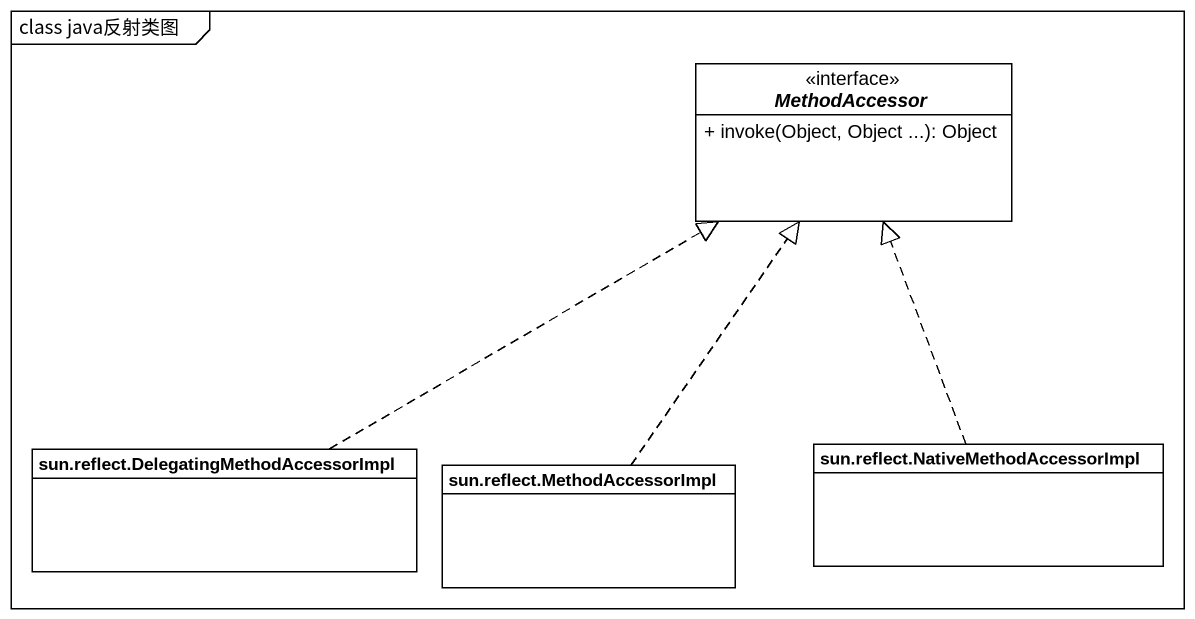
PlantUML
@startuml
mainframe class java反射类图
hide circle
hide empty members
skinparam classAttributeIconSize 0
interface MethodAccessor {
  + invoke(Object, Object ...): Object
}
class "sun.reflect.DelegatingMethodAccessorImpl" as sun_reflect
class "sun.reflect.MethodAccessorImpl" as sun_reflect_2
class "sun.reflect.NativeMethodAccessorImpl" as sun_reflect_3
sun_reflect .right.|> MethodAccessor
sun_reflect_2 .up.|> MethodAccessor
sun_reflect_3 .up.|> MethodAccessor
@enduml
